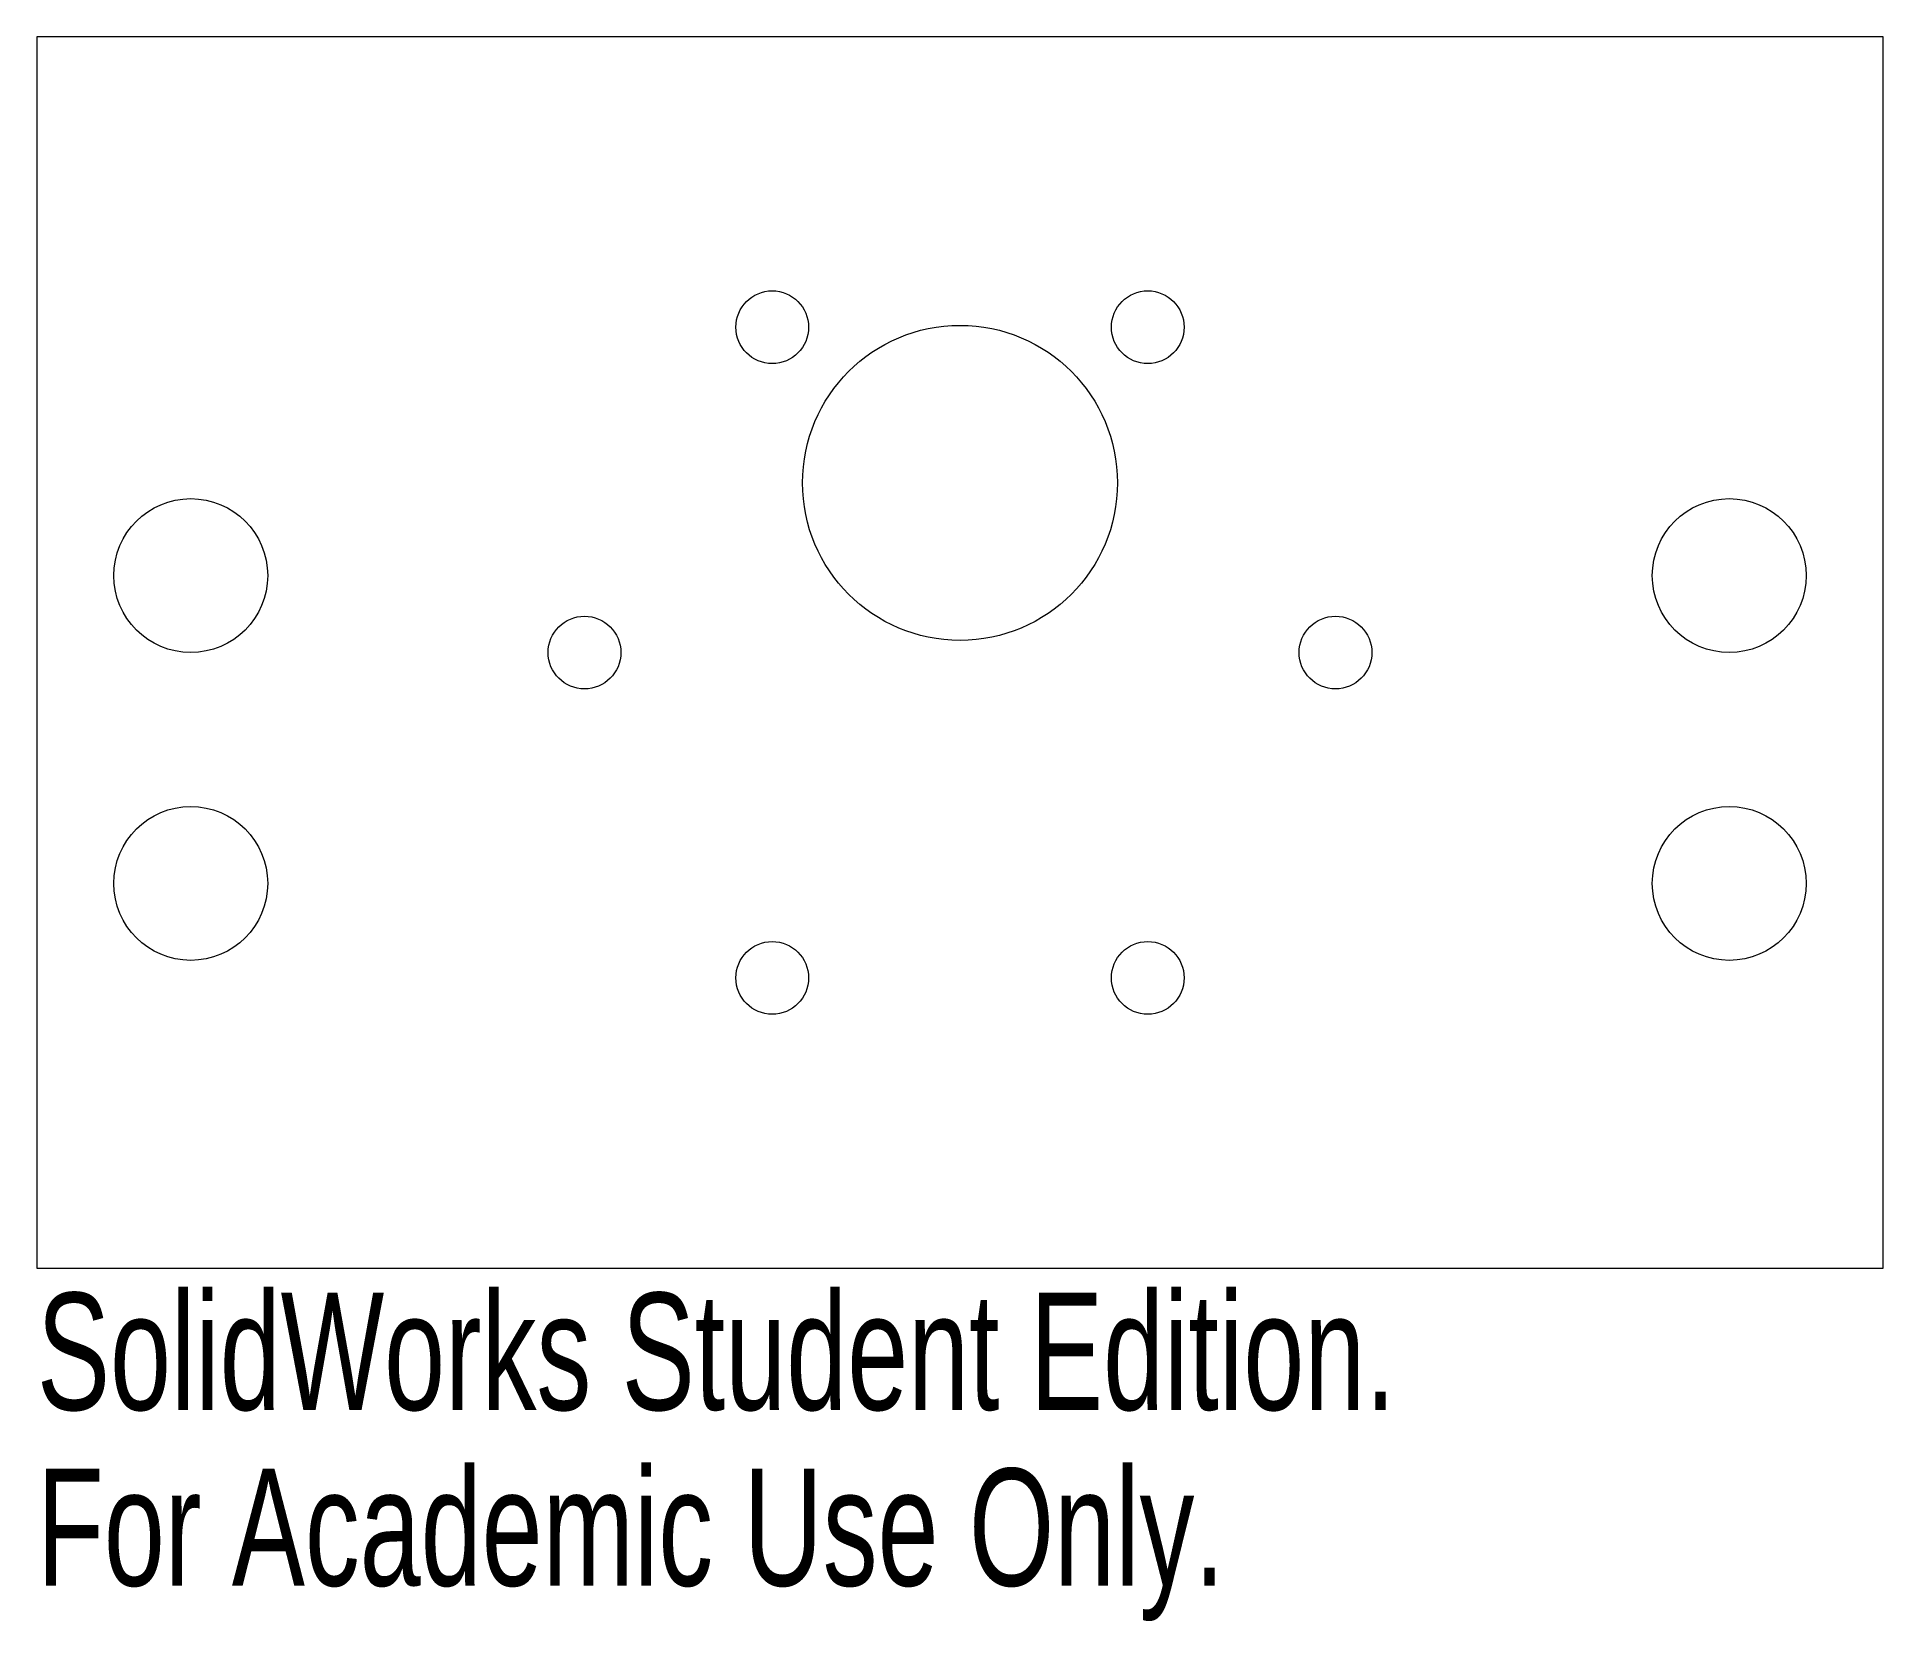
# Model space of a CAD drawing. Header units: inches. Extents: x 0 to 3, y -0.57 to 2.
import ezdxf

# ---------------------------------------------------------------- set-up
doc = ezdxf.new("R2010")
doc.units = ezdxf.units.IN
doc.header["$MEASUREMENT"] = 0
doc.styles.add('SLDTEXTSTYLE0', font='TXT', dxfattribs={"width": 0.7})

msp = doc.modelspace()

# ---------------------------------------------------------------- linework, layer by layer
at = {"color": 7, "linetype": 'Continuous', "lineweight": 15}
for p, q in [((3, 2), (0, 2)), ((0, 2), (0, 0)), ((3, 0), (3, 2)), ((0, 0), (3, 0))]:
    msp.add_line(p, q, dxfattribs=at)
for centre, radius in [((1.1949, 1.5285), 0.0591), ((1.8051, 1.5285), 0.0591), ((1.5, 1.2756), 0.2559), ((0.25, 1.125), 0.125), ((2.75, 1.125), 0.125), ((0.8898, 1), 0.0591), ((2.1102, 1), 0.0591), ((2.75, 0.625), 0.125), ((0.25, 0.625), 0.125), ((1.1949, 0.4715), 0.0591), ((1.8051, 0.4715), 0.0591)]:
    msp.add_circle(centre, radius, dxfattribs=at)

# ---------------------------------------------------------------- texts
at = {"color": 7, "linetype": 'Continuous', "char_height": 0.1903, "attachment_point": 1, "style": 'SLDTEXTSTYLE0'}
for s, insert in [('SolidWorks Student Edition.', (0, -0.0401)), ('For Academic Use Only.', (0, -0.3256))]:
    msp.add_mtext(s, dxfattribs=dict(at, insert=insert))

doc.saveas('drawing.dxf')
